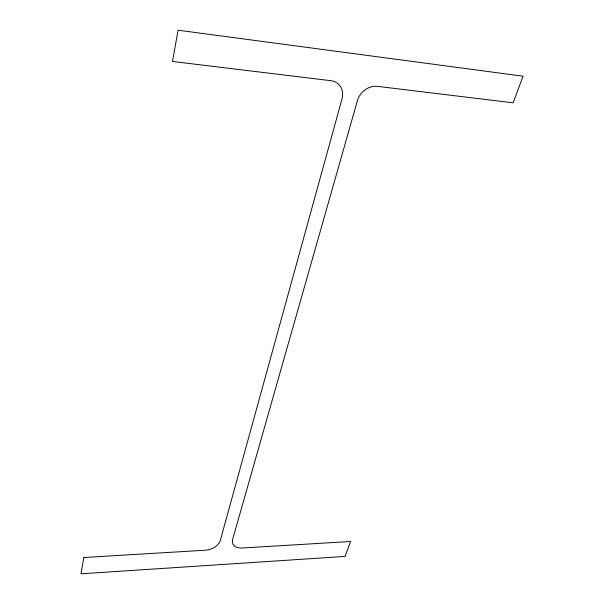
<?xml version="1.0" encoding="UTF-8"?>
<svg xmlns="http://www.w3.org/2000/svg" width="604" height="604" viewBox="0 0 604 604"><rect width="100%" height="100%" fill="white"/><g stroke="black" fill="none" stroke-linecap="round" stroke-linejoin="round"><path stroke-width="0.91" d="M83.873 557.507L80.966 573.8L345.05 556.412L350.584 541.486L242.045 548.009A12.888 8.433 -21.9 0 1 232.585 539.599L357.425 100.611A17.335 14.322 -46.5 0 1 377.334 86.334L513.158 102.839L523.034 76.195L178.074 30.2L172.495 61.449L330.803 80.679A17.539 14.957 -45.6 0 1 342.023 98.845L220.347 540.293A13.107 8.645 -20.3 0 1 205.541 550.199L83.873 557.507"/></g></svg>
